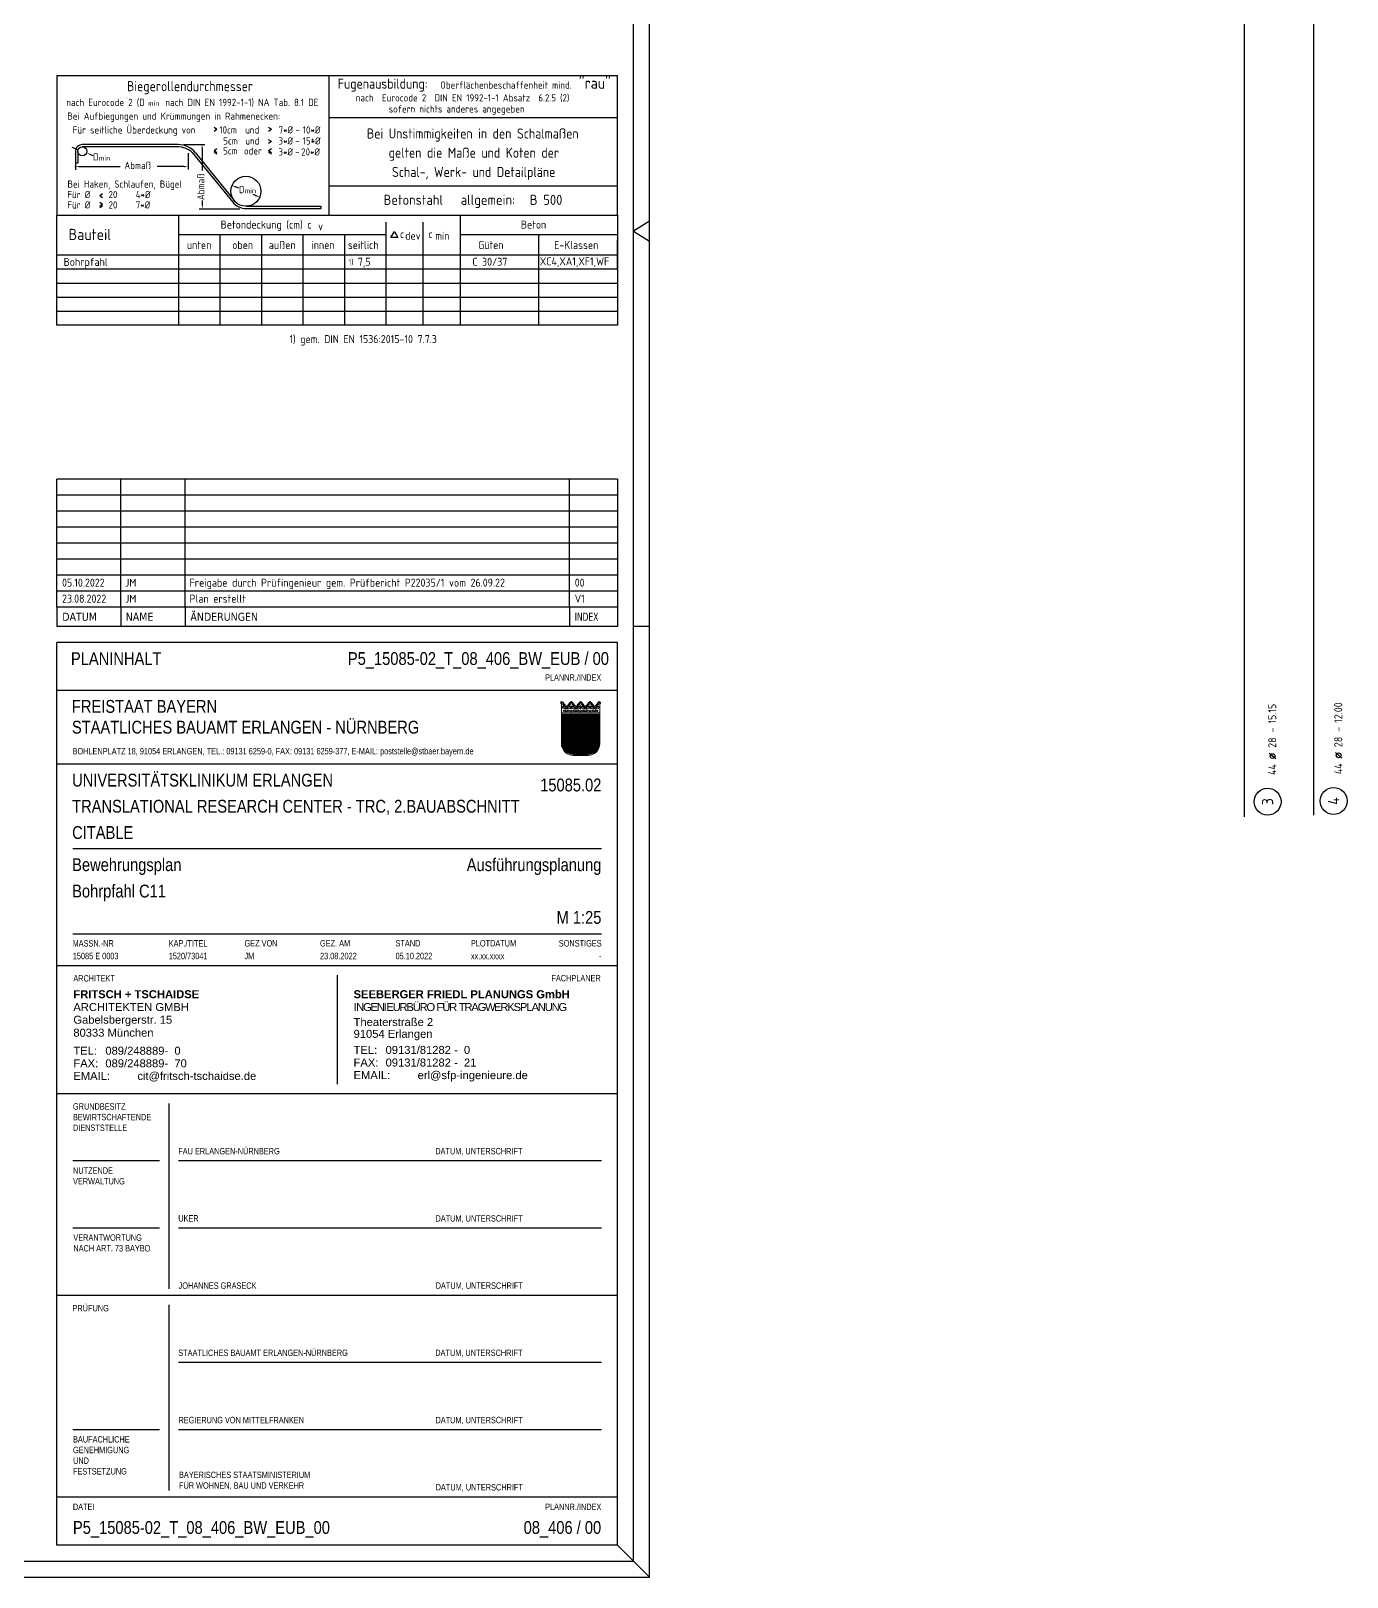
# Model space of a CAD drawing. Extents: x 20.9 to 41.2, y 12.6 to 33.7.
# Drawn here: x 30.89 to 41.16, y 12.65 to 24.72 of the extents above; entities that cross this region are included whole.
import ezdxf
from ezdxf.enums import TextEntityAlignment as Align

# ---------------------------------------------------------------- set-up
doc = ezdxf.new("R2010")
doc.units = 0
doc.header["$LTSCALE"] = 0.25
doc.linetypes.add('AUSGEZOGEN', pattern=[1000.01, 1000, 0.01])
for name, color, linetype in [('40 A Plankopf Text F+T', 7, 'Continuous'), ('BET-ANS', 7, 'Continuous'), ('RAHMEN', 7, 'Continuous'), ('RND', 7, 'Continuous'), ('STEMPEL', 7, 'Continuous'), ('TEXT', 7, 'Continuous')]:
    doc.layers.add(name, color=color, linetype=linetype)
doc.layers.add('NOPLOT', color=7, linetype='Continuous', plot=False)
doc.styles.add('ERSTELLTER_STIL_3', font='arial.ttf')
doc.styles.add('ERSTELLTER_STIL_4', font='arialbd.ttf')
doc.styles.add('helv', font='tahoma.ttf')
doc.styles.add('plankopf_ArialN', font='ARIALN.TTF')
doc.styles.add('txt', font='isocp.shx')
pattern_1 = [(0, (-322.07857, -163.97815), (8e-17, 0.254), [])]

# ---------------------------------------------------------------- blocks, each defined once
blk = doc.blocks.new('DINA1')
at = {"layer": 'RAHMEN'}
for p, q in [((84.1, 59.4), (0, 59.4)), ((84.1, 0), (84.1, 59.4))]:
    blk.add_line(p, q, dxfattribs=at)
at = {"layer": 'RAHMEN', "color": 7, "linetype": 'Continuous'}
for p, q in [((41.74, 59.4), (42.05, 58.9)), ((42.05, 58.9), (42.36, 59.4))]:
    blk.add_line(p, q, dxfattribs=at)
at = {"layer": 'RAHMEN', "color": 5}
for p, q in [((83.6, 58.9), (2, 58.9)), ((83.6, 0.5), (83.6, 58.9))]:
    blk.add_line(p, q, dxfattribs=at)
blk = doc.blocks.new('Bundeslandwappen')
at = {"lineweight": 9, "true_color": 0xffffff}
for points in [[(-5.75, 16.5), (-5.98, 16.5), (-5.98, 16.29), (-5.75, 16.29)], [(-5.09, 15.68), (-5.31, 15.68), (-5.31, 15.47), (-5.09, 15.47)], [(-3.49, 15.68), (-3.71, 15.68), (-3.71, 15.47), (-3.49, 15.47)], [(-2.82, 16.5), (-3.05, 16.5), (-3.05, 16.29), (-2.82, 16.29)], [(-2.15, 15.68), (-2.38, 15.68), (-2.38, 15.47), (-2.15, 15.47)], [(-0.56, 15.68), (-0.78, 15.68), (-0.78, 15.47), (-0.56, 15.47)], [(0.11, 16.5), (-0.11, 16.5), (-0.11, 16.29), (0.11, 16.29)], [(0.78, 15.68), (0.56, 15.68), (0.56, 15.47), (0.78, 15.47)], [(2.38, 15.68), (2.15, 15.68), (2.15, 15.47), (2.38, 15.47)], [(3.05, 16.5), (2.82, 16.5), (2.82, 16.29), (3.05, 16.29)], [(3.71, 15.68), (3.49, 15.68), (3.49, 15.47), (3.71, 15.47)], [(5.31, 15.68), (5.09, 15.68), (5.09, 15.47), (5.31, 15.47)], [(5.98, 16.5), (5.75, 16.5), (5.75, 16.29), (5.98, 16.29)]]:
    blk.add_hatch(color=7, dxfattribs=at).paths.add_polyline_path(points)
at = {"true_color": 0xffffff}
for points in [[(-5.34, 12.59), (-5.7, 12.59), (-5.7, 12.19), (-5.07, 11.96)], [(-1.42, 10.67), (-5.07, 11.96), (-3.57, 8.42), (0.08, 7.13)], [(0.86, 12.59), (-2.24, 12.59), (-1.42, 10.67), (2.23, 9.38)], [(3.96, 12.59), (1.66, 12.59), (4.37, 11.63)], [(5.7, 11.16), (4.37, 11.63), (5.7, 8.5)], [(-3.57, 8.42), (-5.7, 9.18), (-5.7, 6.17), (-2.07, 4.88)], [(-5.7, 6.14), (-5.7, 3.7, 0.041392), (-5.65, 3.14), (-4.21, 2.63)], [(1.58, 3.59), (-2.07, 4.88), (-0.56, 1.34), (2.36, 0.3, 0.043654), (2.95, 0.36)], [(3.73, 5.84), (0.08, 7.13), (1.58, 3.59), (5.23, 2.29)], [(5.7, 8.15), (2.23, 9.38), (3.73, 5.84), (5.7, 5.14)], [(-0.56, 1.34), (-4.21, 2.63), (-3.29, 0.45, 0.073774), (-2.3, 0.3), (-0.12, 0.3)]]:
    blk.add_hatch(color=7, dxfattribs=at).paths.add_polyline_path(points)
at = {"lineweight": 9}
h = blk.add_hatch(dxfattribs=at)
h.set_pattern_fill('ANSI31', color=256, scale=0.08, angle=315, style=0)
h.set_pattern_definition(pattern_1)
h.paths.add_polyline_path([(-5.07, 11.96), (-5.7, 12.19), (-5.7, 9.18), (-3.57, 8.42)])
h = blk.add_hatch(dxfattribs=at)
h.set_pattern_fill('ANSI31', color=256, scale=0.08, angle=315, style=0)
h.set_pattern_definition(pattern_1)
h.paths.add_polyline_path([(-2.24, 12.59), (-5.34, 12.59), (-5.07, 11.96), (-1.42, 10.67)])
h = blk.add_hatch(dxfattribs=at)
h.set_pattern_fill('ANSI31', color=256, scale=0.08, angle=315, style=0)
h.set_pattern_definition(pattern_1)
h.paths.add_polyline_path([(2.23, 9.38), (-1.42, 10.67), (0.08, 7.13), (3.73, 5.84)])
h = blk.add_hatch(dxfattribs=at)
h.set_pattern_fill('ANSI31', color=256, scale=0.08, angle=315, style=0)
h.set_pattern_definition(pattern_1)
h.paths.add_polyline_path([(4.37, 11.63), (1.66, 12.59), (0.86, 12.59), (2.23, 9.38), (5.7, 8.15), (5.7, 8.5)])
h = blk.add_hatch(dxfattribs=at)
h.set_pattern_fill('ANSI31', color=256, scale=0.08, angle=315, style=0)
h.set_pattern_definition(pattern_1)
h.paths.add_polyline_path([(5.7, 12.59), (3.96, 12.59), (4.37, 11.63), (5.7, 11.16)])
h = blk.add_hatch(dxfattribs=at)
h.set_pattern_fill('ANSI31', color=256, scale=0.08, angle=315, style=0)
h.set_pattern_definition(pattern_1)
h.paths.add_polyline_path([(-2.07, 4.88), (-5.7, 6.17), (-5.7, 6.14), (-4.21, 2.63), (-0.56, 1.34)])
h = blk.add_hatch(dxfattribs=at)
h.set_pattern_fill('ANSI31', color=256, scale=0.08, angle=315, style=0)
h.set_pattern_definition(pattern_1)
h.paths.add_polyline_path([(0.08, 7.13), (-3.57, 8.42), (-2.07, 4.88), (1.58, 3.59)])
h = blk.add_hatch(dxfattribs=at)
h.set_pattern_fill('ANSI31', color=256, scale=0.08, angle=315, style=0)
h.set_pattern_definition(pattern_1)
h.paths.add_polyline_path([(5.7, 5.14), (3.73, 5.84), (5.23, 2.29), (5.37, 2.24, 0.111178), (5.7, 3.7)])
h = blk.add_hatch(dxfattribs=at)
h.set_pattern_fill('ANSI31', color=256, scale=0.08, angle=315, style=0)
h.set_pattern_definition(pattern_1)
h.paths.add_polyline_path([(-4.21, 2.63), (-5.65, 3.14, 0.285055), (-3.29, 0.45)])
h = blk.add_hatch(dxfattribs=at)
h.set_pattern_fill('ANSI31', color=256, scale=0.08, angle=315, style=0)
h.set_pattern_definition(pattern_1)
h.paths.add_polyline_path([(-0.56, 1.34), (-0.12, 0.3), (2.3, 0.3, 0.004354), (2.36, 0.3)])
h = blk.add_hatch(dxfattribs=at)
h.set_pattern_fill('ANSI31', color=256, scale=0.08, angle=315, style=0)
h.set_pattern_definition(pattern_1)
h.paths.add_polyline_path([(5.31, 2.11), (5.23, 2.29), (1.58, 3.59), (2.95, 0.36, 0.22704)])
for p, q in [((-6, 16.1), (-6, 3.7)), ((-5.64, 14.97), (-5.64, 15.18)), ((-5.61, 16.59), (-5.62, 16.68)), ((-5.33, 15.19), (-5.33, 15.05)), ((-4.68, 14.54), (-5.26, 14.54)), ((-4.12, 14.54), (-3.54, 14.54)), ((-3.47, 15.19), (-3.47, 15.05)), ((-3.19, 16.59), (-3.18, 16.67)), ((-3.16, 14.97), (-3.16, 15.18)), ((-2.93, 15.58), (-2.93, 14.47)), ((-2.71, 14.97), (-2.71, 15.18)), ((-2.68, 16.59), (-2.69, 16.67)), ((-2.4, 15.19), (-2.4, 15.05)), ((-1.74, 14.54), (-2.32, 14.54)), ((-1.19, 14.54), (-0.61, 14.54)), ((-0.54, 15.19), (-0.54, 15.05)), ((-0.25, 16.59), (-0.24, 16.67)), ((-0.22, 14.97), (-0.22, 15.18)), ((0, 15.58), (0, 14.47)), ((0.22, 14.97), (0.22, 15.18)), ((0.25, 16.59), (0.24, 16.67)), ((0.54, 15.19), (0.54, 15.05)), ((1.19, 14.54), (0.61, 14.54)), ((1.74, 14.54), (2.32, 14.54)), ((2.4, 15.19), (2.4, 15.05)), ((2.68, 16.59), (2.69, 16.67)), ((2.71, 14.97), (2.71, 15.18)), ((2.93, 15.58), (2.93, 14.47)), ((3.16, 14.97), (3.16, 15.18)), ((3.19, 16.59), (3.18, 16.67)), ((3.47, 15.19), (3.47, 15.05)), ((4.12, 14.54), (3.54, 14.54)), ((4.68, 14.54), (5.26, 14.54)), ((5.33, 15.19), (5.33, 15.05)), ((5.61, 16.59), (5.62, 16.68)), ((5.64, 14.97), (5.64, 15.18)), ((6, 3.7), (6, 16.1)), ((-6, 13.29), (6, 13.29)), ((-6, 12.94), (6, 12.94)), ((-5.7, 12.59), (-5.7, 3.7)), ((-5.7, 12.59), (5.7, 12.59)), ((-5.7, 12.19), (5.7, 8.15)), ((-5.34, 12.59), (-0.12, 0.3)), ((-3.36, 13.9), (-2.93, 14.17)), ((-2.93, 13.63), (-3.36, 13.9)), ((-2.93, 14.17), (-2.5, 13.9)), ((-2.5, 13.9), (-2.93, 13.63)), ((-2.24, 12.59), (2.95, 0.36)), ((0, 14.17), (-0.43, 13.9)), ((-0.43, 13.9), (0, 13.63)), ((0.43, 13.9), (0, 14.17)), ((0, 13.63), (0.43, 13.9)), ((0.86, 12.59), (5.31, 2.11)), ((1.66, 12.59), (5.7, 11.16)), ((2.93, 14.17), (2.5, 13.9)), ((2.5, 13.9), (2.93, 13.63)), ((3.36, 13.9), (2.93, 14.17)), ((2.93, 13.63), (3.36, 13.9)), ((3.96, 12.59), (5.7, 8.5)), ((5.7, 3.7), (5.7, 12.59)), ((-5.7, 9.18), (5.7, 5.14)), ((-5.7, 6.17), (5.37, 2.24)), ((-5.7, 6.14), (-3.29, 0.45)), ((-5.66, 3.14), (2.36, 0.3)), ((-2.3, 0.3), (2.3, 0.3)), ((-2.3, 0), (2.3, 0))]:
    blk.add_line(p, q, dxfattribs=at)
for points in [[(-5.75, 16.29), (-5.98, 16.29), (-5.98, 16.5), (-5.75, 16.5)], [(-5.09, 15.47), (-5.31, 15.47), (-5.31, 15.68), (-5.09, 15.68)], [(-3.71, 15.47), (-3.49, 15.47), (-3.49, 15.68), (-3.71, 15.68)], [(-2.82, 16.29), (-3.05, 16.29), (-3.05, 16.5), (-2.82, 16.5)], [(-2.15, 15.47), (-2.38, 15.47), (-2.38, 15.68), (-2.15, 15.68)], [(-0.78, 15.47), (-0.56, 15.47), (-0.56, 15.68), (-0.78, 15.68)], [(0.11, 16.29), (-0.11, 16.29), (-0.11, 16.5), (0.11, 16.5)], [(0.78, 15.47), (0.56, 15.47), (0.56, 15.68), (0.78, 15.68)], [(2.15, 15.47), (2.38, 15.47), (2.38, 15.68), (2.15, 15.68)], [(3.05, 16.29), (2.82, 16.29), (2.82, 16.5), (3.05, 16.5)], [(3.71, 15.47), (3.49, 15.47), (3.49, 15.68), (3.71, 15.68)], [(5.09, 15.47), (5.31, 15.47), (5.31, 15.68), (5.09, 15.68)], [(5.75, 16.29), (5.98, 16.29), (5.98, 16.5), (5.75, 16.5)], [(-4.07, 13.71), (-4.83, 13.71), (-4.83, 14.1), (-4.07, 14.1)], [(-1.8, 13.71), (-1.04, 13.71), (-1.04, 14.1), (-1.8, 14.1)], [(1.8, 13.71), (1.04, 13.71), (1.04, 14.1), (1.8, 14.1)], [(4.07, 13.71), (4.83, 13.71), (4.83, 14.1), (4.07, 14.1)]]:
    blk.add_lwpolyline(points, close=True, dxfattribs=at)
for centre in [(-5.28, 13.9), (-3.71, 13.9), (-2.2, 13.9), (-0.68, 13.9), (0.68, 13.9), (2.2, 13.9), (3.71, 13.9), (5.28, 13.9)]:
    blk.add_circle(centre, 0.123, dxfattribs=at)
for centre, radius, start, end in [((-5.89, 16.45), 0.362, 44.6681, 253.1183), ((-5.67, 16.67), 0.05, 6.6615, 44.6681), ((-5.49, 15.18), 0.157, 3.2756, 179.5521), ((-5.19, 14.99), 0.453, 182.8328, 261.3043), ((-5.56, 16.59), 0.05, 186.6615, 265.6209), ((-5.42, 15.99), 0.179, 74.7883, 15.1356), ((-5.59, 16.26), 0.281, 346.0232, 85.6209), ((-5.36, 16.21), 0.05, 254.7883, 346.0232), ((-5.26, 15.23), 0.191, 249.6358, 3.0857), ((-5.2, 16.05), 0.05, 93.0633, 195.1356), ((-5.19, 15.87), 0.224, 350.9542, 93.0633), ((-5.02, 15.24), 0.05, 82.9467, 183.0857), ((-4.99, 15.54), 0.249, 262.9467, 77.8855), ((-4.92, 15.83), 0.05, 170.9542, 257.8855), ((-4.62, 14.89), 0.224, 71.4, 0), ((-4.71, 14.85), 0.312, 275.9649, 353.9773), ((-4.4, 15.24), 0.208, 317.0775, 222.9225), ((-4.18, 14.89), 0.224, 180, 108.6), ((-4.09, 14.85), 0.312, 186.0227, 264.0351), ((-3.81, 15.54), 0.249, 102.1145, 277.0533), ((-3.88, 15.83), 0.05, 282.1145, 9.0458), ((-3.61, 15.87), 0.224, 86.9367, 189.0458), ((-3.78, 15.24), 0.05, 356.9143, 97.0533), ((-3.54, 15.23), 0.191, 176.9143, 290.3642), ((-3.6, 16.05), 0.05, 344.8644, 86.9367), ((-3.38, 15.99), 0.179, 164.8644, 105.2117), ((-3.61, 14.99), 0.453, 278.6957, 357.1672), ((-3.21, 16.26), 0.281, 94.3791, 193.9768), ((-3.44, 16.21), 0.05, 193.9768, 285.2117), ((-3.31, 15.18), 0.157, 0.4479, 176.7244), ((-3.24, 16.59), 0.05, 274.3791, 353.3385), ((-3.13, 16.67), 0.05, 155.2288, 173.3385), ((-2.93, 16.58), 0.264, 24.0166, 155.3409), ((-2.55, 15.18), 0.157, 3.2756, 179.5521), ((-2.26, 14.99), 0.453, 182.8328, 261.3043), ((-2.74, 16.66), 0.05, 6.6615, 24.0166), ((-2.63, 16.59), 0.05, 186.6615, 265.6209), ((-2.49, 15.99), 0.179, 74.7883, 15.1356), ((-2.65, 16.26), 0.281, 346.0232, 85.6209), ((-2.43, 16.21), 0.05, 254.7883, 346.0232), ((-2.33, 15.23), 0.191, 249.6358, 3.0857), ((-2.27, 16.05), 0.05, 93.0633, 195.1356), ((-2.26, 15.87), 0.224, 350.9542, 93.0633), ((-2.09, 15.24), 0.05, 82.9467, 183.0857), ((-2.05, 15.54), 0.249, 262.9467, 77.8855), ((-1.99, 15.83), 0.05, 170.9542, 257.8855), ((-1.69, 14.89), 0.224, 71.4, 0), ((-1.78, 14.85), 0.312, 275.9649, 353.9773), ((-1.47, 15.24), 0.208, 317.0775, 222.9225), ((-1.24, 14.89), 0.224, 180, 108.6), ((-1.16, 14.85), 0.312, 186.0227, 264.0351), ((-0.88, 15.54), 0.249, 102.1145, 277.0533), ((-0.94, 15.83), 0.05, 282.1145, 9.0458), ((-0.67, 15.87), 0.224, 86.9367, 189.0458), ((-0.84, 15.24), 0.05, 356.9143, 97.0533), ((-0.6, 15.23), 0.191, 176.9143, 290.3642), ((-0.66, 16.05), 0.05, 344.8644, 86.9367), ((-0.44, 15.99), 0.179, 164.8644, 105.2117), ((-0.68, 14.99), 0.453, 278.6957, 357.1672), ((-0.28, 16.26), 0.281, 94.3791, 193.9768), ((-0.5, 16.21), 0.05, 193.9768, 285.2117), ((-0.38, 15.18), 0.157, 0.4479, 176.7244), ((-0.3, 16.59), 0.05, 274.3791, 353.3385), ((0, 16.58), 0.264, 24.0166, 155.3409), ((-0.19, 16.67), 0.05, 155.2288, 173.3385), ((0.38, 15.18), 0.157, 3.2756, 179.5521), ((0.68, 14.99), 0.453, 182.8328, 261.3043), ((0.19, 16.66), 0.05, 6.6615, 24.0166), ((0.3, 16.59), 0.05, 186.6615, 265.6209), ((0.44, 15.99), 0.179, 74.7883, 15.1356), ((0.28, 16.26), 0.281, 346.0232, 85.6209), ((0.5, 16.21), 0.05, 254.7883, 346.0232), ((0.6, 15.23), 0.191, 249.6358, 3.0857), ((0.66, 16.05), 0.05, 93.0633, 195.1356), ((0.67, 15.87), 0.224, 350.9542, 93.0633), ((0.84, 15.24), 0.05, 82.9467, 183.0857), ((0.88, 15.54), 0.249, 262.9467, 77.8855), ((0.94, 15.83), 0.05, 170.9542, 257.8855), ((1.24, 14.89), 0.224, 71.4, 0), ((1.16, 14.85), 0.312, 275.9649, 353.9773), ((1.47, 15.24), 0.208, 317.0775, 222.9225), ((1.69, 14.89), 0.224, 180, 108.6), ((1.78, 14.85), 0.312, 186.0227, 264.0351), ((2.05, 15.54), 0.249, 102.1145, 277.0533), ((1.99, 15.83), 0.05, 282.1145, 9.0458), ((2.26, 15.87), 0.224, 86.9367, 189.0458), ((2.09, 15.24), 0.05, 356.9143, 97.0533), ((2.33, 15.23), 0.191, 176.9143, 290.3642), ((2.27, 16.05), 0.05, 344.8644, 86.9367), ((2.49, 15.99), 0.179, 164.8644, 105.2117), ((2.26, 14.99), 0.453, 278.6957, 357.1672), ((2.65, 16.26), 0.281, 94.3791, 193.9768), ((2.43, 16.21), 0.05, 193.9768, 285.2117), ((2.55, 15.18), 0.157, 0.4479, 176.7244), ((2.63, 16.59), 0.05, 274.3791, 353.3385), ((2.93, 16.58), 0.264, 24.0166, 155.3409), ((2.74, 16.67), 0.05, 155.2288, 173.3385), ((3.31, 15.18), 0.157, 3.2756, 179.5521), ((3.61, 14.99), 0.453, 182.8328, 261.3043), ((3.13, 16.66), 0.05, 6.6615, 24.0166), ((3.24, 16.59), 0.05, 186.6615, 265.6209), ((3.38, 15.99), 0.179, 74.7883, 15.1356), ((3.21, 16.26), 0.281, 346.0232, 85.6209), ((3.44, 16.21), 0.05, 254.7883, 346.0232), ((3.54, 15.23), 0.191, 249.6358, 3.0857), ((3.6, 16.05), 0.05, 93.0633, 195.1356), ((3.61, 15.87), 0.224, 350.9542, 93.0633), ((3.78, 15.24), 0.05, 82.9467, 183.0857), ((3.81, 15.54), 0.249, 262.9467, 77.8855), ((3.88, 15.83), 0.05, 170.9542, 257.8855), ((4.18, 14.89), 0.224, 71.4, 0), ((4.09, 14.85), 0.312, 275.9649, 353.9773), ((4.4, 15.24), 0.208, 317.0775, 222.9225), ((4.62, 14.89), 0.224, 180, 108.6), ((4.71, 14.85), 0.312, 186.0227, 264.0351), ((4.99, 15.54), 0.249, 102.1145, 277.0533), ((4.92, 15.83), 0.05, 282.1145, 9.0458), ((5.19, 15.87), 0.224, 86.9367, 189.0458), ((5.02, 15.24), 0.05, 356.9143, 97.0533), ((5.26, 15.23), 0.191, 176.9143, 290.3642), ((5.2, 16.05), 0.05, 344.8644, 86.9367), ((5.42, 15.99), 0.179, 164.8644, 105.2117), ((5.19, 14.99), 0.453, 278.6957, 357.1672), ((5.59, 16.26), 0.281, 94.3791, 193.9768), ((5.36, 16.21), 0.05, 193.9768, 285.2117), ((5.49, 15.18), 0.157, 0.4479, 176.7244), ((5.56, 16.59), 0.05, 274.3791, 353.3385), ((5.67, 16.67), 0.05, 135.3319, 173.3385), ((5.89, 16.45), 0.362, 286.8817, 135.3319), ((-2.3, 3.7), 3.7, 180, 270), ((-2.3, 3.7), 3.4, 180, 270), ((2.3, 3.7), 3.7, 270, 0), ((2.3, 3.7), 3.4, 270, 0)]:
    blk.add_arc(centre, radius, start, end, dxfattribs=at)
blk = doc.blocks.new('Plankopf_PU')
for p, q in [((-18.5, 25.4), (-18.5, 27.7)), ((-1, 27.7), (-18.5, 27.7)), ((-1, 27.7), (-18.5, 27.7)), ((-1, 25.4), (-1, 27.7)), ((-1, 25.4), (-18.5, 25.4)), ((-1, 25.4), (-18.5, 25.4)), ((-18.5, 19.1), (-18.5, 25.4)), ((-1, 19.1), (-1, 25.4)), ((-1.5, 22.75), (-18, 22.75)), ((-18, 20.1), (-1.5, 20.1)), ((-18.5, 15.1), (-18.5, 19.1)), ((-1, 19.1), (-18.5, 19.1)), ((-1, 15.1), (-1, 19.1)), ((-9.75, 18.8), (-9.75, 15.4)), ((-1, 15.1), (-18.5, 15.1)), ((-1, 15.1), (-18.5, 15.1)), ((-18.5, 8.8), (-18.5, 15.1)), ((-1, 8.8), (-1, 15.1)), ((-15, 9), (-15, 14.8)), ((-15.3, 13), (-18, 13)), ((-1.5, 13), (-14.7, 13)), ((-15.3, 10.9), (-18, 10.9)), ((-1.5, 10.9), (-14.7, 10.9)), ((-18.5, 2.5), (-18.5, 8.8)), ((-1, 8.8), (-18.5, 8.8)), ((-1, 2.5), (-1, 8.8)), ((-15, 2.7), (-15, 8.5)), ((-1.5, 6.7), (-14.7, 6.7)), ((-15.3, 4.6), (-18, 4.6)), ((-1.5, 4.6), (-14.7, 4.6)), ((-1, 2.5), (-18.5, 2.5)), ((-18.5, 1), (-18.5, 2.5)), ((-1, 2.5), (-18.5, 2.5)), ((-1, 1), (-1, 2.5)), ((-1, 1), (-18.5, 1))]:
    blk.add_line(p, q)
at = {"xscale": 0.1, "yscale": 0.1, "zscale": 0.1}
blk.add_blockref('Bundeslandwappen', (-2.148, 25.669), dxfattribs=at)
at = {"linetype": 'AUSGEZOGEN', "lineweight": 35, "style": 'plankopf_ArialN'}
for s, height, p in [('FREISTAAT BAYERN', 0.4, (-18.032, 27.401)), ('PRÜFUNG', 0.2, (-18.013, 8.5))]:
    blk.add_text(s, height=height, dxfattribs=at).set_placement(p, align=Align.TOP_LEFT)
blk.add_text('STAATLICHES BAUAMT ERLANGEN - NÜRNBERG', height=0.4, dxfattribs=at).set_placement((-18.032, 26.552), align=Align.MIDDLE_LEFT)
at = {"style": 'plankopf_ArialN'}
for s, p in [('BOHLENPLATZ 18, 91054 ERLANGEN, TEL.: 09131 6259-0, FAX: 09131 6259-377, E-MAIL: poststelle@stbaer.bayern.de', (-18.012, 25.702)), ('MASSN.-NR', (-18.011, 19.698)), ('KAP./TITEL', (-15.01, 19.698)), ('GEZ.VON', (-12.644, 19.7)), ('GEZ. AM', (-10.286, 19.7)), ('STAND', (-7.927, 19.702)), ('PLOTDATUM', (-5.574, 19.7)), ('FAU ERLANGEN-NÜRNBERG', (-14.712, 13.207)), ('DATUM, UNTERSCHRIFT', (-6.687, 13.207)), ('UKER', (-14.712, 11.107)), ('DATUM, UNTERSCHRIFT', (-6.68, 11.106)), ('JOHANNES GRASECK', (-14.7, 9.005)), ('DATUM, UNTERSCHRIFT', (-6.675, 9.005)), ('STAATLICHES BAUAMT ERLANGEN-NÜRNBERG', (-14.712, 6.907)), ('DATUM, UNTERSCHRIFT', (-6.687, 6.907)), ('REGIERUNG VON MITTELFRANKEN', (-14.705, 4.806)), ('DATUM, UNTERSCHRIFT', (-6.68, 4.806)), ('DATUM, UNTERSCHRIFT', (-6.675, 2.705)), ('DATEI', (-18.002, 2.095))]:
    blk.add_text(s, height=0.2, dxfattribs=at).set_placement(p)
for s, p in [('SONSTIGES', (-1.493, 19.7)), ('PLANNR./INDEX', (-1.501, 2.095))]:
    blk.add_text(s, height=0.2, dxfattribs=at).set_placement(p, align=Align.RIGHT)
at = {"linetype": 'AUSGEZOGEN', "lineweight": 35, "style": 'plankopf_ArialN'}
blk.add_text('ARCHITEKT', height=0.2, dxfattribs=at).set_placement((-17.989, 18.607))
blk.add_text('FACHPLANER', height=0.2, dxfattribs=at).set_placement((-1.52, 18.611), align=Align.RIGHT)
at = {"insert": (-5.574, 19.303), "char_height": 0.2, "attachment_point": 7, "style": 'plankopf_ArialN'}
blk.add_mtext('xx.xx.xxxx', dxfattribs=at)
at = {"char_height": 0.2, "attachment_point": 1, "style": 'plankopf_ArialN'}
for s, insert, width in [('GRUNDBESITZ\\PBEWIRTSCHAFTENDE DIENSTSTELLE', (-18, 14.804), 2.5), ('NUTZENDE^JVERWALTUNG', (-17.998, 12.8), 2.69843), ('VERANTWORTUNG  NACH ART. 73 BAYBO', (-17.988, 10.705), 2.68768), ('BAUFACHLICHE GENEHMIGUNG UND FESTSETZUNG', (-17.998, 4.404), 2.2311), ('BAYERISCHES STAATSMINISTERIUM ^JFÜR WOHNEN, BAU UND VERKEHR', (-14.689, 3.294), 9.29412)]:
    blk.add_mtext(s, dxfattribs=dict(at, insert=insert, width=width))
at = {"style": 'plankopf_ArialN'}
for tag, p in [('PROJEKTBEZEICHNUNGZ1', (-18.025, 24.578)), ('PROJEKTBEZEICHNUNGZ2', (-18.025, 23.761)), ('PROJEKTBEZEICHNUNGZ3', (-18.025, 22.941))]:
    blk.add_attdef(tag, text='', height=0.4, dxfattribs=at).set_placement(p, align=Align.BOTTOM_LEFT)
for tag, p in [('GEB.-NR', (-1.5, 24.946)), ('0.000X', (-1.507, 1.749))]:
    blk.add_attdef(tag, text='', height=0.4, dxfattribs=at).set_placement(p, align=Align.TOP_RIGHT)
for tag, p, height in [('PLANINHALTZ1', (-18.025, 22.055), 0.4), ('PLANINHALTZ2', (-18.025, 21.232), 0.4), ('PLANINHALTZ3', (-18.025, 20.409), 0.4), ('MASSN.-NR', (-18.005, 19.303), 0.2), ('KAPITEL/TITEL', (-15.01, 19.303), 0.2), ('GEZ_VON', (-12.644, 19.303), 0.2), ('GEZ_AM', (-10.286, 19.303), 0.2), ('STAND', (-7.927, 19.303), 0.2)]:
    blk.add_attdef(tag, p, '', height=height, dxfattribs=at)
for tag, height, p in [('PLANUNGSPHASE', 0.4, (-1.5, 22.055)), ('PROJEKTKATEGORIE', 0.4, (-1.5, 21.232)), ('MAßSTAB', 0.4, (-1.5, 20.409)), ('SONSTIGES', 0.2, (-1.5, 19.303))]:
    blk.add_attdef(tag, text='', height=height, dxfattribs=at).set_placement(p, align=Align.RIGHT)
at = {"layer": '40 A Plankopf Text F+T', "color": 7, "linetype": 'Continuous', "lineweight": 13, "char_height": 0.25, "attachment_point": 7}
for s, insert, style in [('\\A1;ARCHITEKTEN GMBH', (-17.988, 17.68), 'ERSTELLTER_STIL_3'), ('\\A1;FRITSCH + TSCHAIDSE ', (-17.988, 18.081), 'ERSTELLTER_STIL_4'), ('\\A1;SEEBERGER FRIEDL PLANUNGS GmbH', (-9.238, 18.081), 'ERSTELLTER_STIL_4'), ('\\A1;{\\T0.8;INGENIEURBÜRO FÜR TRAGWERKSPLANUNG}', (-9.238, 17.68), 'ERSTELLTER_STIL_3'), ('\\A1;Gabelsbergerstr. 15', (-17.988, 17.212), 'ERSTELLTER_STIL_3'), ('\\A1;Theaterstraße 2', (-9.238, 17.212), 'ERSTELLTER_STIL_3'), ('\\A1;80333 München', (-17.988, 16.879), 'ERSTELLTER_STIL_3'), ('\\A1;91054 Erlangen', (-9.238, 16.771), 'ERSTELLTER_STIL_3')]:
    blk.add_mtext(s, dxfattribs=dict(at, insert=insert, style=style))
at = {"layer": '40 A Plankopf Text F+T', "color": 7, "linetype": 'Continuous', "lineweight": 13, "char_height": 0.25, "attachment_point": 7, "line_spacing_factor": 0.945293, "style": 'ERSTELLTER_STIL_3'}
for s, insert in [('\\A1;TEL: ^I089/248889-  0\\PFAX: ^I089/248889-  70\\PEMAIL: ^Icit@fritsch-tschaidse.de', (-17.988, 15.481)), ('\\A1;TEL: ^I09131/81282 -  0\\PFAX: ^I09131/81282 -  21\\PEMAIL: ^Ierl@sfp-ingenieure.de', (-9.238, 15.481))]:
    blk.add_mtext(s, dxfattribs=dict(at, insert=insert))
blk = doc.blocks.new('Plankopf-ER')
at = {"layer": 'RAHMEN', "color": 7, "linetype": 'Continuous'}
for p, q in [((-0.5, 4.6), (-18, 4.6)), ((-18, 4.1), (-18, 4.6)), ((-16, 4.1), (-16, 4.6)), ((-14, 4.1), (-14, 4.6)), ((-2, 4.1), (-2, 4.6)), ((-0.5, 4.6), (-0.5, 4.1)), ((-0.5, 4.1), (-18, 4.1)), ((-18, 3.6), (-18, 4.1)), ((-16, 3.6), (-16, 4.1)), ((-14, 3.6), (-14, 4.1)), ((-2, 3.6), (-2, 4.1)), ((-0.5, 4.1), (-0.5, 3.6)), ((-0.5, 3.6), (-18, 3.6)), ((-18, 3.1), (-18, 3.6)), ((-16, 3.1), (-16, 3.6)), ((-14, 3.1), (-14, 3.6)), ((-2, 3.1), (-2, 3.6)), ((-0.5, 3.6), (-0.5, 3.1)), ((-0.5, 3.1), (-18, 3.1)), ((-18, 2.6), (-18, 3.1)), ((-16, 2.6), (-16, 3.1)), ((-14, 2.6), (-14, 3.1)), ((-2, 2.6), (-2, 3.1)), ((-0.5, 3.1), (-0.5, 2.6)), ((-0.5, 2.6), (-18, 2.6)), ((-18, 2.1), (-18, 2.6)), ((-16, 2.1), (-16, 2.6)), ((-14, 2.1), (-14, 2.6)), ((-2, 2.1), (-2, 2.6)), ((-0.5, 2.6), (-0.5, 2.1)), ((-0.5, 2.1), (-18, 2.1)), ((-18, 1.6), (-18, 2.1)), ((-16, 1.6), (-16, 2.1)), ((-14, 1.6), (-14, 2.1)), ((-2, 1.6), (-2, 2.1)), ((-0.5, 2.1), (-0.5, 1.6)), ((-0.5, 1.6), (-18, 1.6)), ((-18, 1.1), (-18, 1.6)), ((-16, 1.1), (-16, 1.6)), ((-14, 1.1), (-14, 1.6)), ((-2, 1.1), (-2, 1.6)), ((-0.5, 1.6), (-0.5, 1.1)), ((-0.5, 1.1), (-18, 1.1)), ((-18, 0.6), (-18, 1.1)), ((-16, 0.6), (-16, 1.1)), ((-14, 0.6), (-14, 1.1)), ((-2, 0.6), (-2, 1.1)), ((-0.5, 1.1), (-0.5, 0.6)), ((-0.5, 0.6), (-18, 0.6)), ((-18, 0.6), (-18, 0)), ((-16, 0.6), (-16, 0)), ((-14, 0.6), (-14, 0)), ((-2, 0.6), (-2, 0)), ((-0.5, 0.6), (-0.5, 0)), ((-0.5, 0), (-18, 0))]:
    blk.add_line(p, q, dxfattribs=at)
at = {"layer": 'RAHMEN', "color": 7, "linetype": 'Continuous', "style": 'txt'}
for tag, p in [('INDEX-D8', (-17.841, 4.242)), ('INDEX-N8', (-15.876, 4.242)), ('INDEX-X8', (-13.857, 4.242)), ('INDEX8', (-1.833, 4.242)), ('INDEX-D7', (-17.841, 3.742)), ('INDEX-N7', (-15.876, 3.742)), ('INDEX-X7', (-13.857, 3.742)), ('INDEX7', (-1.833, 3.742)), ('INDEX-D6', (-17.841, 3.242)), ('INDEX-N6', (-15.876, 3.242)), ('INDEX-X6', (-13.857, 3.242)), ('INDEX6', (-1.833, 3.242)), ('INDEX-D5', (-17.841, 2.742)), ('INDEX-N5', (-15.876, 2.742)), ('INDEX-X5', (-13.857, 2.742)), ('INDEX5', (-1.833, 2.742)), ('INDEX-D4', (-17.841, 2.242)), ('INDEX-N4', (-15.876, 2.242)), ('INDEX-X4', (-13.857, 2.242)), ('INDEX4', (-1.833, 2.242)), ('INDEX-D3', (-17.841, 1.742)), ('INDEX-N3', (-15.876, 1.742)), ('INDEX-X3', (-13.857, 1.742)), ('INDEX3', (-1.833, 1.742)), ('INDEX-D2', (-17.841, 1.242)), ('INDEX-N2', (-15.876, 1.242)), ('INDEX-X2', (-13.857, 1.242)), ('INDEX2', (-1.833, 1.242)), ('INDEX-D1', (-17.841, 0.742)), ('INDEX-N1', (-15.876, 0.742)), ('INDEX-X1', (-13.857, 0.742)), ('INDEX1', (-1.833, 0.742))]:
    blk.add_attdef(tag, p, '', height=0.25, dxfattribs=at)
at = {"layer": 'STEMPEL', "color": 7, "linetype": 'Continuous', "style": 'helv'}
for s, p in [('ÄNDERUNGEN', (-13.833, 0.176)), ('DATUM', (-17.833, 0.176)), ('NAME', (-15.853, 0.176))]:
    blk.add_text(s, height=0.25, dxfattribs=at).set_placement(p)
at = {"layer": 'STEMPEL', "color": 7, "linetype": 'Continuous', "style": 'helv', "width": 0.8}
blk.add_text('INDEX', height=0.25, dxfattribs=at).set_placement((-1.833, 0.176))
blk = doc.blocks.new('RND_AUSZ')
at = {"layer": 'RND', "color": 7, "linetype": 'Continuous'}
blk.add_line((1.341, 0.262), (1.509, 0.466), dxfattribs=at)
at = {"layer": 'RND', "color": 1, "linetype": 'Continuous'}
blk.add_circle((0, 0.52), 0.42, dxfattribs=at)
at = {"layer": 'RND', "color": 7, "linetype": 'Continuous'}
blk.add_circle((1.425, 0.364), 0.075, dxfattribs=at)
at = {"layer": 'RND', "color": 7, "linetype": 'Continuous', "style": 'txt'}
blk.add_text('-', height=0.25, dxfattribs=at).set_placement((2.163, 0.25))
for tag, p in [('WIEOFT', (-0.536, 0.25)), ('STK', (1.174, 0.25))]:
    blk.add_attdef(tag, text='', height=0.25, dxfattribs=at).set_placement(p, align=Align.RIGHT)
at = {"layer": 'RND', "color": 1, "linetype": 'Continuous', "style": 'txt'}
blk.add_attdef('POS', text='', height=0.35, dxfattribs=at).set_placement((0, 0.52), align=Align.MIDDLE)
at = {"layer": 'RND', "color": 7, "linetype": 'Continuous', "style": 'txt'}
for tag, p in [('DS', (1.683, 0.25)), ('LANG', (2.441, 0.25)), ('TEXT', (3.669, 0.25))]:
    blk.add_attdef(tag, p, '', height=0.25, dxfattribs=at)

msp = doc.modelspace()

# ---------------------------------------------------------------- linework, layer by layer
for p, q in [((35.4666, 19.9468), (31.0916, 19.9468)), ((31.0916, 19.5718), (31.0916, 19.9468)), ((35.4666, 19.5718), (35.4666, 19.9468))]:
    msp.add_line(p, q)
at = {"layer": 'NOPLOT', "color": 191, "linetype": 'AUSGEZOGEN'}
msp.add_line((35.4666, 12.8968), (35.7166, 12.6468), dxfattribs=at)
at = {"layer": 'RAHMEN', "color": 5, "linetype": 'Continuous'}
for p, q in [((31.0916, 24.3742), (35.4666, 24.3742)), ((31.0916, 24.3742), (31.0916, 23.2846)), ((33.2162, 23.2846), (33.2162, 24.3742)), ((35.4666, 23.2846), (35.4666, 24.3742)), ((35.4666, 22.8578), (35.4666, 23.089))]:
    msp.add_line(p, q, dxfattribs=at)
at = {"layer": 'RAHMEN', "color": 7, "linetype": 'AUSGEZOGEN'}
for p, q in [((33.2162, 24.0454), (35.4666, 24.0454)), ((32.3406, 23.9528), (32.3188, 23.9681)), ((32.3406, 23.9528), (32.3188, 23.9375)), ((32.7656, 23.9528), (32.7437, 23.9681)), ((32.7656, 23.9528), (32.7437, 23.9375)), ((32.3188, 23.7889), (32.3406, 23.8042)), ((32.7437, 23.7889), (32.7656, 23.8042)), ((32.7658, 23.8579), (32.744, 23.8732)), ((32.7658, 23.8579), (32.744, 23.8426)), ((32.3188, 23.7889), (32.3406, 23.7736)), ((32.3188, 23.7792), (32.3406, 23.7639)), ((32.7437, 23.7889), (32.7656, 23.7736)), ((32.7437, 23.7792), (32.7656, 23.7639)), ((31.4263, 23.4375), (31.4481, 23.4528)), ((31.4263, 23.4375), (31.4481, 23.4222)), ((33.2162, 23.5135), (35.4666, 23.5135)), ((31.4481, 23.3671), (31.4263, 23.3823)), ((31.4481, 23.3671), (31.4263, 23.3518)), ((31.4481, 23.3574), (31.4263, 23.3421)), ((31.0916, 22.9734), (35.4666, 22.9734)), ((31.0916, 22.8634), (35.4666, 22.8634)), ((31.0916, 22.7534), (35.4666, 22.7534)), ((31.0916, 22.6434), (35.4666, 22.6434)), ((31.0916, 22.5334), (35.4666, 22.5334))]:
    msp.add_line(p, q, dxfattribs=at)
at = {"layer": 'RAHMEN', "color": 7, "linetype": 'Continuous'}
for p, q in [((31.2564, 23.7948), (31.2098, 23.8128)), ((32.0372, 23.8351), (31.2894, 23.8351)), ((32.0308, 23.8174), (31.2894, 23.8174)), ((32.0829, 23.8368), (32.246, 23.8368)), ((32.2248, 23.8031), (32.2248, 23.6326)), ((31.2363, 23.7819), (31.2363, 23.6933)), ((31.2363, 23.6933), (31.254, 23.6933)), ((31.2363, 23.6877), (31.2363, 23.6375)), ((31.254, 23.7819), (31.254, 23.6933)), ((31.3493, 23.7591), (31.3728, 23.75)), ((32.1162, 23.7671), (32.1162, 23.6404)), ((32.1484, 23.7727), (32.4634, 23.3851)), ((32.1727, 23.7706), (32.4758, 23.3976)), ((31.27, 23.6629), (31.5841, 23.6629)), ((32.0825, 23.6629), (31.8733, 23.6629)), ((32.5121, 23.4937), (32.4902, 23.5032)), ((32.6432, 23.4372), (32.6227, 23.446)), ((32.2015, 23.3341), (32.5182, 23.3341)), ((32.2271, 23.3679), (32.2271, 23.3974)), ((32.5682, 23.3532), (33.1528, 23.3529)), ((32.5682, 23.3352), (33.1528, 23.3352)), ((33.1528, 23.3529), (33.1528, 23.3352)), ((32.0419, 22.4363), (32.0419, 23.2846)), ((33.6615, 22.4234), (33.6615, 23.2298)), ((33.9511, 22.4234), (33.9511, 23.2298)), ((34.2408, 22.4234), (34.2408, 23.2846)), ((32.3659, 22.4234), (32.3659, 23.1337)), ((32.6898, 22.4234), (32.6898, 23.1337)), ((33.0137, 22.4234), (33.0137, 23.1337)), ((33.3376, 22.4234), (33.3376, 23.1337)), ((34.8537, 22.4234), (34.8537, 23.1337)), ((32.0419, 22.4234), (32.0419, 22.9734)), ((33.6615, 22.4234), (33.6615, 22.9734)), ((35.7166, 20.0718), (35.5916, 20.0718))]:
    msp.add_line(p, q, dxfattribs=at)
at = {"layer": 'RAHMEN', "color": 1, "linetype": 'Continuous'}
for p, q in [((32.0419, 23.1337), (33.6615, 23.1337)), ((34.2408, 23.1337), (35.4666, 23.1337))]:
    msp.add_line(p, q, dxfattribs=at)
at = {"layer": 'RAHMEN', "color": 5, "linetype": 'AUSGEZOGEN'}
msp.add_lwpolyline([(31.0916, 23.2846), (35.4666, 23.2846), (35.4666, 22.4234), (31.0916, 22.4234)], close=True, dxfattribs=at)
at = {"layer": 'RAHMEN', "color": 1, "linetype": 'Continuous'}
msp.add_lwpolyline([(33.7259, 23.156), (33.7531, 23.1088), (33.6986, 23.1088)], close=True, dxfattribs=at)
at = {"layer": 'RAHMEN', "color": 7, "linetype": 'Continuous'}
for centre, radius in [((31.2894, 23.7819), 0.0354), ((32.5667, 23.4702), 0.117)]:
    msp.add_circle(centre, radius, dxfattribs=at)
for centre, radius, start, end in [((31.2894, 23.7819), 0.0531, 89.99998, 180), ((32.0308, 23.6402), 0.1772, 48.41068, 90), ((32.0372, 23.6605), 0.1746, 39.09564, 90), ((32.5682, 23.4702), 0.135, 219.09564, 270)]:
    msp.add_arc(centre, radius, start, end, dxfattribs=at)
for p in [(33.0853, 23.8755), (31.2363, 23.7614), (31.2363, 23.6629), (32.4592, 23.5165), (32.6742, 23.4239)]:
    msp.add_point(p, dxfattribs=at)
for points in [[(31.2304, 23.8001), (31.2335, 23.8083), (31.2564, 23.7948)], [(32.2304, 23.8031), (32.2192, 23.8031), (32.2248, 23.8368)], [(31.3477, 23.755), (31.3509, 23.7631), (31.3249, 23.7685)], [(31.27, 23.6572), (31.27, 23.6685), (31.2363, 23.6629)], [(32.0825, 23.6572), (32.0825, 23.6685), (32.1162, 23.6629)], [(32.488, 23.498), (32.4924, 23.5083), (32.4592, 23.5165)], [(32.6409, 23.4321), (32.6454, 23.4424), (32.6742, 23.4239)], [(32.2327, 23.3679), (32.2214, 23.3679), (32.2271, 23.3341)]]:
    msp.add_solid(points, dxfattribs=at)
at = {"layer": 'RND', "color": 1, "linetype": 'AUSGEZOGEN'}
for points in [[(40.3605, 18.5858), (40.3605, 33.7358)], [(40.9023, 18.5985), (40.9023, 30.5985)]]:
    msp.add_lwpolyline(points, dxfattribs=at)

# ---------------------------------------------------------------- block references
at = {"layer": 'BET-ANS', "xscale": 0.25, "yscale": 0.25, "zscale": 0.25}
msp.add_blockref('Plankopf-ER', (35.5916, 20.0718), dxfattribs=at).add_auto_attribs({'INDEX1': 'V1', 'INDEX-N1': 'JM', 'INDEX-D1': '23.08.2022', 'INDEX-X1': 'Plan erstellt', 'INDEX2': '00', 'INDEX-N2': 'JM', 'INDEX-D2': '05.10.2022', 'INDEX-X2': 'Freigabe durch Prüfingenieur gem. Prüfbericht P22035/1 vom 26.09.22'})
at = {"layer": 'BET-ANS'}
ref = msp.add_blockref('Plankopf_PU', (35.7166, 12.6468), dxfattribs=dict(at, xscale=0.25, yscale=0.25, zscale=0.25))
ref.add_attrib('0.000X', '08_406 / 00', dxfattribs={"layer": '0', "height": 0.1, "style": 'plankopf_ArialN'}).set_placement((35.3399, 13.084), align=Align.TOP_RIGHT)
ref.add_attrib('STAND', '05.10.2022', (33.7349, 17.4726), dxfattribs={"layer": '0', "height": 0.05, "style": 'plankopf_ArialN'})
ref.add_attrib('PLANINHALTZ1', 'Bewehrungsplan', (31.2103, 18.1606), dxfattribs={"layer": '0', "height": 0.1, "style": 'plankopf_ArialN'})
ref.add_attrib('PLANINHALTZ2', 'Bohrpfahl C11', (31.2103, 17.9548), dxfattribs={"layer": '0', "height": 0.1, "style": 'plankopf_ArialN'})
ref.add_attrib('PROJEKTBEZEICHNUNGZ1', 'UNIVERSITÄTSKLINIKUM ERLANGEN', dxfattribs={"layer": '0', "height": 0.1, "style": 'plankopf_ArialN'}).set_placement((31.2103, 18.7911), align=Align.BOTTOM_LEFT)
ref.add_attrib('PROJEKTBEZEICHNUNGZ2', 'TRANSLATIONAL RESEARCH CENTER - TRC, 2.BAUABSCHNITT', dxfattribs={"layer": '0', "height": 0.1, "style": 'plankopf_ArialN'}).set_placement((31.2103, 18.5871), align=Align.BOTTOM_LEFT)
ref.add_attrib('PROJEKTBEZEICHNUNGZ3', 'CITABLE', dxfattribs={"layer": '0', "height": 0.1, "style": 'plankopf_ArialN'}).set_placement((31.2103, 18.382), align=Align.BOTTOM_LEFT)
ref.add_attrib('GEB.-NR', '15085.02', dxfattribs={"layer": '0', "height": 0.1, "style": 'plankopf_ArialN'}).set_placement((35.3416, 18.8833), align=Align.TOP_RIGHT)
ref.add_attrib('PLANUNGSPHASE', 'Ausführungsplanung', dxfattribs={"layer": '0', "height": 0.1, "style": 'plankopf_ArialN'}).set_placement((35.3416, 18.1606), align=Align.RIGHT)
ref.add_attrib('MAßSTAB', 'M 1:25', dxfattribs={"layer": '0', "height": 0.1, "style": 'plankopf_ArialN'}).set_placement((35.3416, 17.749), align=Align.RIGHT)
ref.add_attrib('MASSN.-NR', '15085 E 0003', (31.2153, 17.4726), dxfattribs={"layer": '0', "height": 0.05, "style": 'plankopf_ArialN'})
ref.add_attrib('KAPITEL/TITEL', '1520/73041', (31.9641, 17.4726), dxfattribs={"layer": '0', "height": 0.05, "style": 'plankopf_ArialN'})
ref.add_attrib('GEZ_VON', 'JM', (32.5555, 17.4726), dxfattribs={"layer": '0', "height": 0.05, "style": 'plankopf_ArialN'})
ref.add_attrib('GEZ_AM', '23.08.2022', (33.1451, 17.4726), dxfattribs={"layer": '0', "height": 0.05, "style": 'plankopf_ArialN'})
ref.add_attrib('SONSTIGES', '-', dxfattribs={"layer": '0', "height": 0.05, "style": 'plankopf_ArialN'}).set_placement((35.3416, 17.4726), align=Align.RIGHT)
at = {"layer": 'RAHMEN', "xscale": 0.25, "yscale": 0.25, "zscale": 0.25, "rotation": 270}
msp.add_blockref('DINA1', (20.8666, 33.6718), dxfattribs=at)
at = {"layer": 'RND', "color": 7, "linetype": 'AUSGEZOGEN', "xscale": 0.25, "yscale": 0.25, "zscale": 0.25, "rotation": 90}
msp.add_blockref('RND_AUSZ', (40.672, 18.7028), dxfattribs=at).add_auto_attribs({'POS': '3', 'STK': '44', 'DS': '28', 'LANG': '15.15'})
at = {"layer": 'RND', "color": 1, "linetype": 'AUSGEZOGEN', "xscale": 0.25, "yscale": 0.25, "zscale": 0.25, "rotation": 90}
msp.add_blockref('RND_AUSZ', (41.1874, 18.7085), dxfattribs=at).add_auto_attribs({'POS': '4', 'STK': '44', 'DS': '28', 'LANG': '12.00'})

# ---------------------------------------------------------------- texts
at = {"style": 'plankopf_ArialN'}
msp.add_text('PLANNR./INDEX', height=0.05, dxfattribs=at).set_placement((35.3409, 19.6478), align=Align.RIGHT)
at = {"layer": 'BET-ANS', "style": 'plankopf_ArialN'}
for s, p in [('PLANINHALT', (31.2009, 19.7706)), ('P5_15085-02_T_08_406_BW_EUB / 00', (33.3627, 19.7707)), ('P5_15085-02_T_08_406_BW_EUB_00', (31.2166, 12.984))]:
    msp.add_text(s, height=0.1, dxfattribs=at).set_placement(p)
at = {"layer": 'RAHMEN', "color": 1, "linetype": 'Continuous', "style": 'txt', "width": 0.95}
for s, p in [('Biegerollendurchmesser', (32.1305, 24.252)), ('Fugenausbildung:', (33.6346, 24.2718)), ('Bei Unstimmigkeiten in den Schalmaßen', (34.3378, 23.8821)), ('gelten die Maße und Koten der', (34.3463, 23.7321)), ('Schal-, Werk- und Detailpläne', (34.3446, 23.5821))]:
    msp.add_text(s, height=0.07875, dxfattribs=at).set_placement(p, align=Align.CENTER)
at = {"layer": 'RAHMEN', "color": 7, "linetype": 'Continuous', "style": 'txt'}
for s, height, p in [('Oberflächenbeschaffenheit mind.', 0.05625, (34.0838, 24.2718)), ('nach  Eurocode 2  DIN EN 1992-1-1 Absatz  6.2.5 (2)', 0.05625, (33.4247, 24.1718)), ('Bei Aufbiegungen und Krümmungen in Rahmenecken:', 0.05625, (31.1725, 24.0294)), ('sofern nichts anderes angegeben', 0.05625, (33.6813, 24.0852)), ('10cm', 0.05625, (32.3591, 23.9213)), ('und', 0.05625, (32.5612, 23.9213)), ('7*%%C', 0.05625, (32.8221, 23.9213)), ('-', 0.0563, (32.9528, 23.9213)), ('10*%%C', 0.05625, (33.0103, 23.9213)), ('5cm', 0.05625, (32.3888, 23.7574)), ('5cm', 0.05625, (32.3893, 23.8354)), ('oder', 0.05625, (32.5511, 23.7574)), ('und', 0.05625, (32.5615, 23.8354)), ('3*%%C', 0.05625, (32.8206, 23.7494)), ('3*%%C', 0.05625, (32.8213, 23.8354)), ('-', 0.0563, (32.9521, 23.8354)), ('20*%%C', 0.05625, (32.998, 23.7494)), ('15*%%C', 0.05625, (33.0103, 23.8354)), ('D', 0.0563, (31.3739, 23.7107)), ('Abmaß', 0.05625, (31.6179, 23.6446)), ('-', 0.0563, (32.9514, 23.7494)), ('Bei Haken, Schlaufen, Bügel', 0.05625, (31.1736, 23.4985)), ('Für %%C', 0.05625, (31.1735, 23.4166)), ('20', 0.05625, (31.4945, 23.4166)), ('4*%%C', 0.05625, (31.7064, 23.4166)), ('D', 0.0563, (32.5125, 23.4555)), ('Für %%C', 0.05625, (31.1735, 23.3356)), ('20', 0.05625, (31.4945, 23.3356)), ('7*%%C', 0.05625, (31.7064, 23.3356))]:
    msp.add_text(s, height=height, dxfattribs=at).set_placement(p)
msp.add_text('nach Eurocode 2 (D     nach DIN EN 1992-1-1) NA Tab. 8.1 DE', height=0.05625, dxfattribs=at).set_placement((32.1486, 24.1365), align=Align.CENTER)
msp.add_text('Für seitliche Überdeckung von', height=0.05625, dxfattribs=at).set_placement((32.1729, 23.9213), align=Align.RIGHT)
msp.add_text('Abmaß', height=0.05625, rotation=90, dxfattribs=at).set_placement((32.243, 23.4017))
at = {"layer": 'RAHMEN', "color": 1, "linetype": 'Continuous', "style": 'txt'}
for s, height, p in [('Betonstahl', 0.07875, (33.6419, 23.3641)), ('allgemein:', 0.07875, (34.2436, 23.3641)), ('B 500 ', 0.07875, (34.783, 23.3641)), ('Betondeckung (cm) c', 0.0625, (32.3697, 23.1787)), ('v', 0.0625, (33.1306, 23.1655)), ('Beton', 0.0625, (34.7129, 23.1787)), ('Bauteil', 0.0875, (31.1829, 23.0895)), ('c', 0.0625, (33.7689, 23.1046)), ('dev', 0.0625, (33.8097, 23.0913)), ('c', 0.0625, (33.99, 23.1046)), ('min', 0.0625, (34.0443, 23.0913))]:
    msp.add_text(s, height=height, dxfattribs=at).set_placement(p)
at = {"layer": 'TEXT', "color": 1, "style": 'txt'}
msp.add_text('"rau"', height=0.0875, dxfattribs=at).set_placement((35.1663, 24.2716))
at = {"layer": 'TEXT', "color": 7, "linetype": 'AUSGEZOGEN', "style": 'txt'}
for s, height, p in [('min', 0.04008, (31.8034, 24.1376)), ('min', 0.04008, (31.4192, 23.71)), ('min', 0.04008, (32.5578, 23.4548)), ('unten', 0.0625, (32.106, 23.0196)), ('oben', 0.0625, (32.4597, 23.0196)), ('außen', 0.0625, (32.7454, 23.0196)), ('innen', 0.0625, (33.0787, 23.0196)), ('seitlich', 0.0625, (33.3626, 23.0196)), ('Güten', 0.0625, (34.3798, 23.0196)), ('E-Klassen', 0.0625, (34.9735, 23.0196)), ('Bohrpfahl', 0.0625, (31.1438, 22.8876)), ('7,5', 0.0625, (33.4404, 22.8885)), ('C 30/37', 0.0625, (34.3343, 22.8885)), ('XC4,XA1,XF1,WF', 0.0625, (34.8609, 22.8919)), ('1) gem. DIN EN 1536:2015-10 7.7.3', 0.0625, (32.9058, 22.2845))]:
    msp.add_text(s, height=height, dxfattribs=at).set_placement(p)
at = {"layer": 'TEXT', "color": 102, "linetype": 'AUSGEZOGEN', "style": 'txt'}
msp.add_text('1)', height=0.045, dxfattribs=at).set_placement((33.3666, 22.895))

doc.saveas('drawing.dxf')
